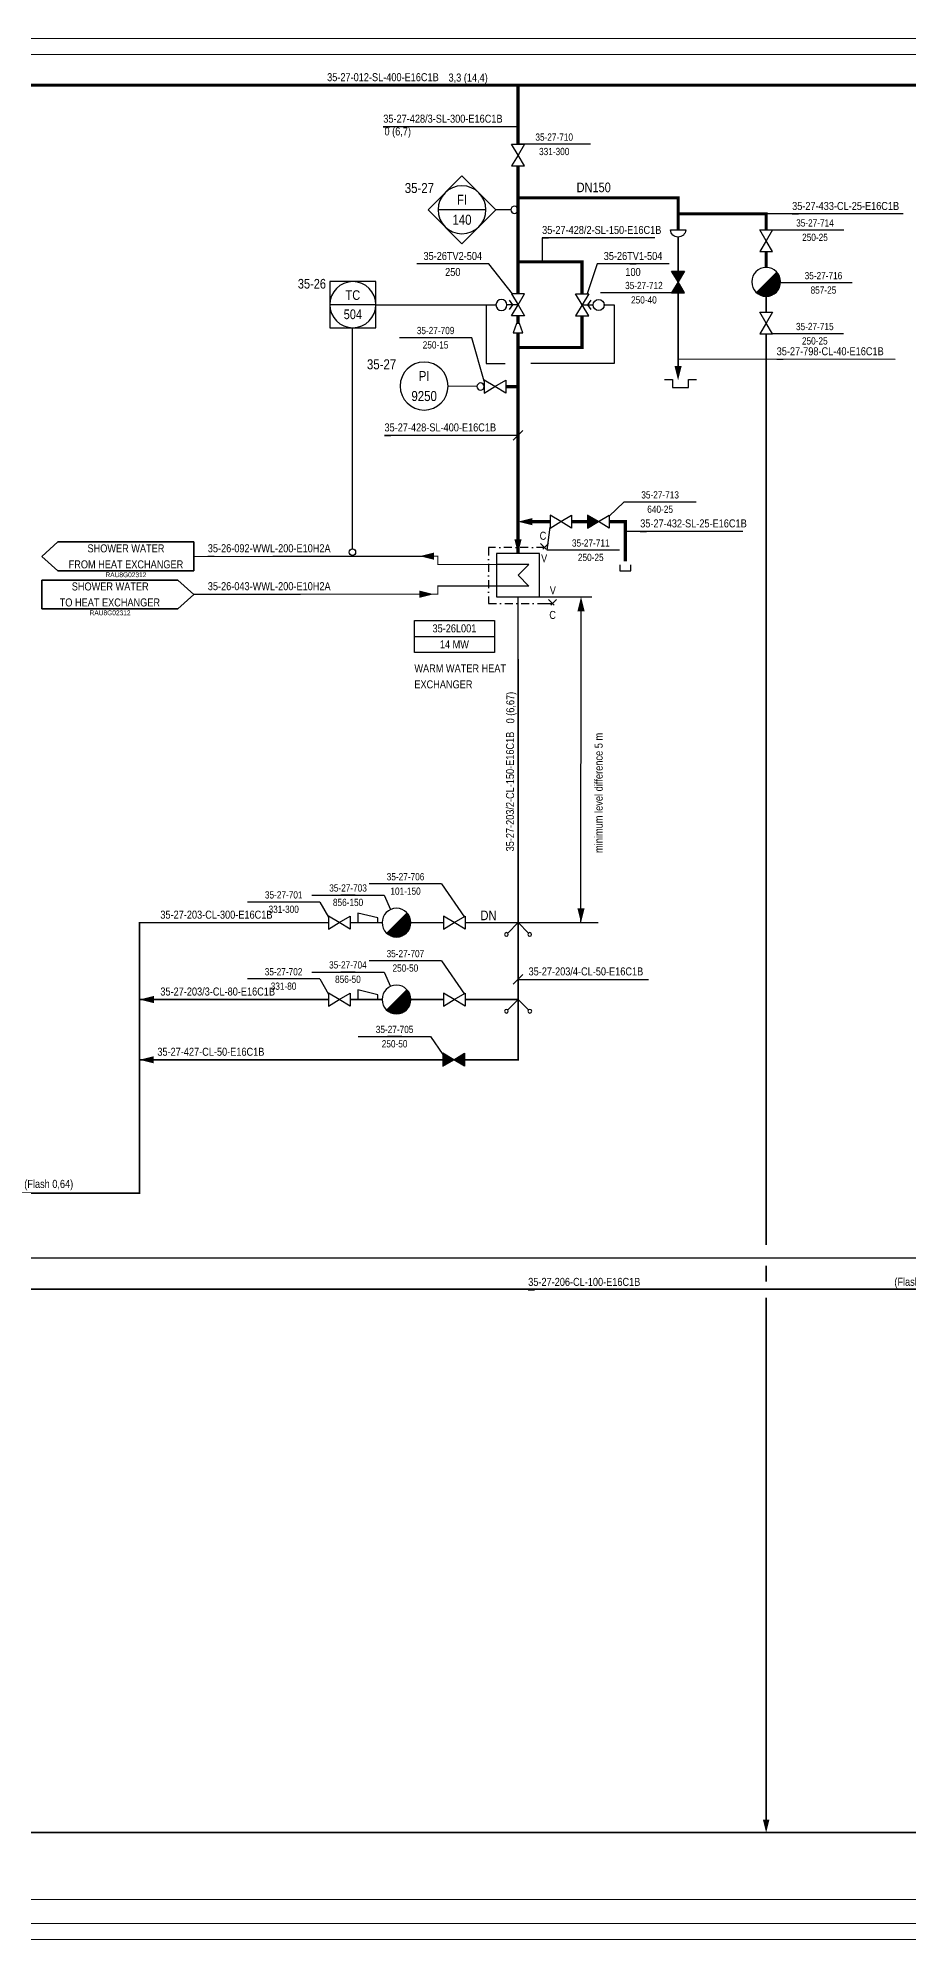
# Model space of a CAD drawing. Header units: millimetres. Extents: x -415 to 12957, y -5 to 599.
# Drawn here: x 11364 to 11636, y 0 to 594 of the extents above; entities that cross this region are included whole.
import ezdxf
from ezdxf.enums import TextEntityAlignment as Align

# ---------------------------------------------------------------- set-up
doc = ezdxf.new("R2010")
doc.units = ezdxf.units.MM
doc.header["$LTSCALE"] = 10
doc.header["$MEASUREMENT"] = 0
doc.linetypes.add('DASHDOT2', pattern=[0.5, 0.25, -0.125, 0, -0.125])
doc.layers.get('0').update_dxf_attribs({"linetype": 'CONTINUOUS'})
for name, color, linetype in [('LAITTEISTO', 7, 'CONTINUOUS'), ('P-A-SHEET', 3, 'CONTINUOUS'), ('P-COND', 4, 'CONTINUOUS'), ('P-CVPOS', 7, 'CONTINUOUS'), ('P-DELIVERY_LIMIT', 1, 'DASHDOT2'), ('P-EQUIPMENT_POS', 7, 'CONTINUOUS'), ('P-FITTINGS', 7, 'CONTINUOUS'), ('P-INSTRPOS', 7, 'CONTINUOUS'), ('P-INSTRPOS_TEXTS', 7, 'CONTINUOUS'), ('P-INSTRU', 7, 'CONTINUOUS'), ('P-LINEPOS', 7, 'CONTINUOUS'), ('P-OTHER', 7, 'CONTINUOUS'), ('P-STEAM1', 6, 'CONTINUOUS'), ('P-SYMB', 7, 'CONTINUOUS'), ('P-TEXT', 7, 'CONTINUOUS'), ('P-VALVEPOS', 7, 'CONTINUOUS'), ('P-VENTS', 7, 'CONTINUOUS'), ('P-WATER', 3, 'CONTINUOUS'), ('PUTKIKARTIOT', 7, 'CONTINUOUS'), ('VEDENEROTTIMET', 7, 'CONTINUOUS'), ('zzzzzz', 7, 'CONTINUOUS')]:
    doc.layers.add(name, color=color, linetype=linetype)
doc.layers.add('VESIKIERROT', color=100, linetype='DASHDOT2', lineweight=35)
doc.styles.add('ARIAL', font='ARIALN.TTF')
doc.styles.add('ARIALN', font='ARIALN.TTF')
doc.styles.add('LEGIBLE', font='ARIALN.TTF')
doc.styles.add('ROMANS', font='ARIALN.TTF')
doc.styles.get("Standard").update_dxf_attribs({"font": 'ARIALN.TTF'})

# ---------------------------------------------------------------- blocks, each defined once
blk = doc.blocks.new('ARROW')
blk.add_solid([(-2.5, -1.25), (-2.5, 1.25), (2.5, 0)])
at = {"linetype": 'Continuous', "flags": 1}
blk.add_attdef('SYM_WIDTH', (0, 0), '', height=3, dxfattribs=at)
blk = doc.blocks.new('LPoist')
at = {"const_width": 3.75}
blk.add_lwpolyline([(1.33, 2.42, -1), (-1.33, 5.08, -5.843182)], format="xyb", dxfattribs=at)
blk.add_circle((0, 3.75), 3.75)
blk = doc.blocks.new('levylammonvaihdin')
for p, q in [((0.25, -0.25), (0.25, 0.5)), ((0.75, -0.25), (0.75, 0.5)), ((0.5, 0), (0.25, -0.25)), ((0.5, 0), (0.75, -0.25))]:
    blk.add_line(p, q)
blk.add_lwpolyline([(0, -0.5), (1, -0.5), (1, 0.5), (0, 0.5)], close=True)
at = {"layer": 'zzzzzz', "flags": 1}
for tag, p in [('LAINIMI', (0, 0)), ('LAIPOS', (0, -0.083)), ('LAIKAPA', (0, -0.167)), ('LAIMTEH', (0, -0.25)), ('LAIKIER', (0, -0.333)), ('LAIJANN', (0, -0.417)), ('LAIMASE', (0, -0.5)), ('LAIERI1', (0, -0.583)), ('LAIERI2', (0, -0.667)), ('LAIERI3', (0, -0.75)), ('LAIERI4', (0, -0.833)), ('LAILISA', (0, -0.917))]:
    blk.add_attdef(tag, p, '', height=0.05, dxfattribs=at)
blk = doc.blocks.new('supistuskartio')
for p, q in [((-2.5, -0.28), (-2.5, -1.464)), ((2.5, -0.28), (-2.5, -0.28)), ((-2.5, -1.464), (2.5, -2.664)), ((2.5, -2.664), (2.5, -0.28))]:
    blk.add_line(p, q)
at = {"linetype": 'Continuous', "style": 'LEGIBLE', "flags": 9}
blk.add_attdef('FC', (0, 3.5), '', height=1.8, dxfattribs=at)
blk = doc.blocks.new('PPI_0103B')
at = {"color": 0, "linetype": 'ByBlock'}
blk.add_circle((0, 0), 1.25, dxfattribs=at)
blk = doc.blocks.new('PPI_1100A')
at = {"color": 0, "linetype": 'ByBlock'}
blk.add_line((0, 0), (2, 0), dxfattribs=at)
blk = doc.blocks.new('PPI_0900A')
at = {"color": 0, "linetype": 'ByBlock'}
blk.add_line((-2.5, 0), (2.5, 0), dxfattribs=at)
blk = doc.blocks.new('PPI_1207A')
at = {"color": 0, "linetype": 'ByBlock'}
for p, q in [((-8.5, 0), (0, 8.5)), ((0, 8.5), (8.5, 0)), ((0, -8.5), (-8.5, 0)), ((-6, 0), (6, 0)), ((8.5, 0), (0, -8.5))]:
    blk.add_line(p, q, dxfattribs=at)
blk.add_circle((0, 0), 6, dxfattribs=at)
blk = doc.blocks.new('PPI_1200A')
at = {"color": 0, "linetype": 'ByBlock'}
blk.add_circle((0, 0), 6, dxfattribs=at)
blk = doc.blocks.new('*U60')
at = {"color": 0}
for points in [[(-47.5, -4.5), (-47.5, 4.5)], [(-47.5, 4.5), (-5, 4.5)], [(-5, 4.5), (0, 0)], [(0, 0), (-5, -4.5)], [(-5, -4.5), (-47.5, -4.5)]]:
    blk.add_lwpolyline(points, close=True, dxfattribs=at)
at = {"color": 7, "style": 'ARIALN'}
for tag, p in [('TEKSTI1', (-26.25, 2.5)), ('TEKSTI2', (-26.25, -2.5))]:
    blk.add_attdef(tag, text='', height=2.5, dxfattribs=at).set_placement(p, align=Align.MIDDLE_CENTER)
at = {"color": 1, "style": 'ARIALN'}
blk.add_attdef('KAAVIO', text='', height=1.5, dxfattribs=at).set_placement((-26.25, -5), align=Align.TOP_CENTER)
blk = doc.blocks.new('*U61')
at = {"color": 0}
for points in [[(5, 4.5), (0, 0)], [(0, 0), (5, -4.5)], [(47.5, 4.5), (5, 4.5)], [(47.5, -4.5), (47.5, 4.5)], [(5, -4.5), (47.5, -4.5)]]:
    blk.add_lwpolyline(points, close=True, dxfattribs=at)
at = {"color": 7, "style": 'ARIALN'}
for tag, p in [('TEKSTI1', (26.25, 2.5)), ('TEKSTI2', (26.25, -2.5))]:
    blk.add_attdef(tag, text='', height=2.5, dxfattribs=at).set_placement(p, align=Align.MIDDLE_CENTER)
at = {"color": 1, "style": 'ARIALN'}
blk.add_attdef('KAAVIO', text='', height=1.5, dxfattribs=at).set_placement((26.25, -5), align=Align.TOP_CENTER)
blk = doc.blocks.new('PPI_1204A')
at = {"color": 0, "linetype": 'ByBlock'}
for p, q in [((-6, -6), (-6, 6)), ((-6, 6), (6, 6)), ((6, 6), (6, -6)), ((-6, 0), (6, 0)), ((6, -6), (-6, -6))]:
    blk.add_line(p, q, dxfattribs=at)
blk.add_circle((0, 0), 6, dxfattribs=at)
blk = doc.blocks.new('PPI_1000A')
at = {"color": 0, "linetype": 'ByBlock'}
blk.add_line((-1, 0), (1, 0), dxfattribs=at)
blk = doc.blocks.new('P7A1100')
at = {"color": 0, "linetype": 'ByBlock'}
for points in [[(-3, -1.8), (-3, 1.8), (0, 0)], [(3, -1.8), (3, 1.8), (0, 0)]]:
    blk.add_lwpolyline(points, close=True, dxfattribs=at)
blk = doc.blocks.new('PRO66DD')
h = blk.add_hatch(color=0)
h.paths.add_polyline_path([(-3, 1.8), (-3, -1.8), (0, 0)])
h.paths.add_polyline_path([(3, -1.8), (3, 1.8), (0, 0)])
at = {"layer": 'P-VENTS', "color": 0, "linetype": 'Continuous'}
for points in [[(-3, -1.8), (-3, 1.8), (0, 0)], [(3, -1.8), (3, 1.8), (0, 0)]]:
    blk.add_lwpolyline(points, close=True, dxfattribs=at)
blk = doc.blocks.new('P7A1106')
at = {"color": 0, "linetype": 'ByBlock'}
for p, q in [((3, 1.8), (0, 0)), ((3, -1.8), (3, 1.8)), ((0, 0), (3, -1.8))]:
    blk.add_line(p, q, dxfattribs=at)
blk.add_lwpolyline([(-3, 1.8), (0, 0), (-3, -1.8)], close=True, dxfattribs=at)
blk.add_solid([(3, 1.8), (0, 0), (3, -1.8)], dxfattribs=at)
blk = doc.blocks.new('p7a1370')
at = {"color": 0, "linetype": 'ByBlock'}
for p, q in [((1.25, 1.25), (-1.25, -1.25)), ((-1.25, 1.25), (1.25, -1.25))]:
    blk.add_line(p, q, dxfattribs=at)
blk = doc.blocks.new('PPI_1301A-25_0')
at = {"color": 0, "linetype": 'ByBlock'}
for p, q in [((0, 0), (25, 0)), ((0, -10), (0, 0)), ((25, 0), (25, -10)), ((0, -5), (25, -5)), ((25, -10), (0, -10))]:
    blk.add_line(p, q, dxfattribs=at)
blk = doc.blocks.new('PPI_2100A')
at = {"color": 0, "linetype": 'ByBlock'}
blk.add_line((0, 0), (2, 0), dxfattribs=at)
blk = doc.blocks.new('P7A1330')
at = {"color": 0, "linetype": 'ByBlock'}
for q in [(-3.25, 3.25), (3.25, 3.25)]:
    blk.add_line((0, 0), q, dxfattribs=at)
for centre, start, end in [((-3.66, 3.66), 90, 270), ((-3.66, 3.66), 270, 90), ((3.66, 3.66), 90, 270), ((3.66, 3.66), 270, 90)]:
    blk.add_arc(centre, 0.575, start, end, dxfattribs=at)
blk = doc.blocks.new('P7A1304')
at = {"color": 0, "linetype": 'ByBlock'}
blk.add_line((1.5, 1.5), (-1.5, -1.5), dxfattribs=at)
blk = doc.blocks.new('P7A1210')
at = {"color": 0, "linetype": 'ByBlock'}
blk.add_lwpolyline([(-3, 1.5), (-3, -1.5), (0, -0.5), (0, 0.5)], close=True, dxfattribs=at)
blk = doc.blocks.new('PPI_0102B')
at = {"color": 0, "linetype": 'ByBlock'}
blk.add_circle((0, -1), 1, dxfattribs=at)
blk = doc.blocks.new('CVE6416')
at = {"color": 0, "linetype": 'Continuous'}
blk.add_lwpolyline([(-1.5, 4.5, -1), (1.5, 4.5, -1), (-1.5, 4.5)], format="xyb", close=True, dxfattribs=at)
for points in [[(-1.27, 2.39), (0, 1.5), (1.27, 2.39)], [(0, 0), (0, 3)]]:
    blk.add_lwpolyline(points, dxfattribs=at)
at = {"layer": 'P-VENTS', "color": 0, "linetype": 'Continuous'}
for points in [[(-3, -1.8), (-3, 1.8), (0, 0)], [(3, -1.8), (3, 1.8), (0, 0)]]:
    blk.add_lwpolyline(points, close=True, dxfattribs=at)
blk = doc.blocks.new('CVE642B')
at = {"color": 0, "linetype": 'Continuous'}
blk.add_lwpolyline([(-1.5, 4.5, -1), (1.5, 4.5, -1), (-1.5, 4.5)], format="xyb", close=True, dxfattribs=at)
for points in [[(-1.27, 2.39), (0, 1.5), (1.27, 2.39)], [(0, 0), (0, 3)]]:
    blk.add_lwpolyline(points, dxfattribs=at)
at = {"layer": 'P-VENTS', "color": 0, "linetype": 'Continuous'}
for points in [[(-3, -1.8), (-3, 1.8), (0, 0)], [(3, -1.8), (3, 1.8), (0, 0)]]:
    blk.add_lwpolyline(points, close=True, dxfattribs=at)
blk = doc.blocks.new('P7A1333')
at = {"color": 0, "linetype": 'ByBlock'}
for p, q in [((-5, 0), (-2.5, 0)), ((-2.5, 0), (-2.5, -2.5)), ((2.5, -2.5), (2.5, 0)), ((2.5, 0), (5, 0)), ((-2.5, -2.5), (2.5, -2.5))]:
    blk.add_line(p, q, dxfattribs=at)
blk = doc.blocks.new('P7A1305')
at = {"color": 0, "linetype": 'ByBlock'}
blk.add_solid([(-4, -1), (-4, 1), (0, 0)], dxfattribs=at)

msp = doc.modelspace()

# ---------------------------------------------------------------- linework, layer by layer
at = {"layer": 'P-A-SHEET', "color": 7, "const_width": 0.35}
for points in [[(-410, 0), (12952.06, 0), (12952.06, 594), (-410, 594)], [(-405, 5), (12947.06, 5), (12947.06, 589), (-405, 589)]]:
    msp.add_lwpolyline(points, close=True, dxfattribs=at)
at = {"layer": 'P-COND', "linetype": 'Continuous', "const_width": 0.5}
for points in [[(11563.63, 531.97), (11563.63, 521.35)], [(11563.63, 515.1), (11563.63, 490)], [(11591.13, 513.47), (11591.13, 508.47)], [(11591.13, 501.72), (11591.13, 475), (11591.13, 216.95)], [(11900.64, 317.73), (11900.64, 203.22), (10620.06, 203.22)], [(11650.48, 317.67), (11650.4, 212.94), (10620.15, 212.94)], [(11395.37, 317.73), (11454.41, 317.73)], [(11471.16, 317.73), (11461.16, 317.73)], [(11490.16, 317.73), (11480.16, 317.73)], [(11513.66, 317.73), (11497.07, 317.73)], [(11454.41, 293.71), (11395.37, 293.71)], [(11471.16, 293.71), (11461.16, 293.71)], [(11490.16, 293.71), (11480.16, 293.71)], [(11513.66, 293.71), (11497.07, 293.71)], [(11490.16, 274.89), (11395.37, 274.89)], [(11591.13, 210.58), (11591.13, 205.54)], [(11591.13, 200.54), (11591.13, 37.39)], [(9965.01, 33.39), (12427.18, 33.39)]]:
    msp.add_lwpolyline(points, dxfattribs=at)
at = {"layer": 'P-COND', "linetype": 'Continuous'}
for points in [[(11513.63, 419.35, 0.5, 0.5, 0), (11513.66, 274.89, 0.5, 0.5, 0), (11497.08, 274.89, 0, 0, 0)], [(11395.4, 317.98, 0.5, 0.5, 0), (11395.37, 233.22, 0.5, 0.5, 0), (10620.06, 233.16, 0, 0, 0)]]:
    msp.add_lwpolyline(points, format="xyseb", dxfattribs=at)
at = {"layer": 'P-DELIVERY_LIMIT'}
for points in [[(11521.92, 435), (11504.42, 435)], [(11504.42, 435), (11504.42, 417.5)], [(11504.42, 417.5), (11521.92, 417.5)], [(11521.92, 417.5), (11524.42, 417.5)]]:
    msp.add_lwpolyline(points, dxfattribs=at)
at = {"layer": 'P-INSTRU', "linetype": 'Continuous'}
for points in [[(11511.38, 540.51), (11506.73, 540.51)], [(11469.25, 510.85), (11506.95, 510.85)], [(11503.63, 510.85), (11503.63, 492.47), (11509.63, 492.47)], [(11540.38, 510.85), (11543.63, 510.85), (11543.63, 492.47), (11517.63, 492.47)], [(11500.81, 485.26), (11491.8, 485.42)]]:
    msp.add_lwpolyline(points, dxfattribs=at)
at = {"layer": 'P-INSTRU'}
msp.add_lwpolyline([(11461.92, 434.5), (11461.92, 503.65)], dxfattribs=at)
at = {"layer": 'P-LINEPOS'}
for points in [[(11513.63, 470), (11471.92, 470)], [(11513.65, 300), (11554.42, 300)]]:
    msp.add_lwpolyline(points, dxfattribs=at)
at = {"layer": 'P-OTHER'}
for points in [[(11513.63, 566.47), (11471.55, 566.47)], [(11633.97, 539.2), (11591.13, 539.22)], [(11556.39, 531.7), (11521.15, 531.7), (11521.13, 524.22)], [(11511.94, 514.22), (11504.5, 523.57), (11482, 523.57)], [(11560.8, 523.57), (11538.3, 523.57), (11535.25, 514.22)], [(11631.47, 493.77), (11563.63, 493.79)], [(11583.87, 440), (11547.13, 440)], [(11545.4, 429.58), (11545.4, 427.68)], [(11548.85, 427.68), (11548.85, 429.58)], [(11545.4, 427.68), (11548.85, 427.68)]]:
    msp.add_lwpolyline(points, dxfattribs=at)
at = {"layer": 'P-OTHER', "linetype": 'Continuous'}
for points in [[(11513.63, 419.55), (11536.69, 419.55)], [(11533.3, 317.73), (11533.31, 417.1)], [(11513.65, 317.73), (11538.65, 317.73)]]:
    msp.add_lwpolyline(points, dxfattribs=at)
at = {"layer": 'P-STEAM1', "linetype": 'Continuous', "const_width": 1}
for points in [[(9965.01, 579.44), (12426.02, 579.44)], [(11513.63, 560.97), (11513.63, 579.5)], [(11513.63, 514.22), (11513.63, 554.22)], [(11591.13, 522.47), (11591.13, 527.47)], [(11513.63, 505), (11513.63, 507.47)], [(11513.63, 433.05), (11513.63, 502)], [(11513.63, 485.26), (11509.81, 485.26)], [(11513.63, 437.55), (11513.63, 439.8)], [(11518.13, 443.05), (11523.63, 443.05)], [(11530.38, 443.05), (11535.38, 443.05)]]:
    msp.add_lwpolyline(points, dxfattribs=at)
at = {"layer": 'P-STEAM1', "linetype": 'Continuous'}
for points in [[(11513.63, 544.22, 1, 1, 0), (11563.63, 544.22, 1, 1, 0), (11563.63, 534.22, 0, 0, 0)], [(11591.13, 534.22, 1, 1, 0), (11591.13, 539.22, 1, 1, 0), (11563.63, 539.22, 0, 0, 0)], [(11513.63, 524.22, 1, 1, 0), (11533.63, 524.22, 1, 1, 0), (11533.63, 514.22, 0, 0, 0)], [(11533.63, 507.47, 1, 1, 0), (11533.63, 497.47, 1, 1, 0), (11513.63, 497.47, 0, 0, 0)], [(11547.13, 430.68, 1, 1, 0), (11547.13, 443.05, 1, 1, 0), (11542.13, 443.05, 0, 0, 0)]]:
    msp.add_lwpolyline(points, format="xyseb", dxfattribs=at)
at = {"layer": 'P-VALVEPOS'}
for points in [[(11536.23, 560.97), (11513.63, 560.97)], [(11615.38, 534.15), (11592.78, 534.15)], [(11618.02, 517.68), (11595.42, 517.68)], [(11561.94, 514.6), (11539.34, 514.6)], [(11503.06, 486.95), (11499.18, 500.53), (11476.58, 500.53)], [(11615.32, 501.78), (11592.72, 501.78)], [(11569.31, 449.17), (11546.7, 449.17), (11542.13, 444.74)], [(11545.35, 434.13), (11522.75, 434.13), (11523.63, 441.37)], [(11489.75, 329.83), (11467.15, 329.83)], [(11489.75, 329.83), (11496.91, 319.42)], [(11451.7, 324.16), (11429.1, 324.16)], [(11449.2, 326.32), (11471.8, 326.32), (11473.81, 321.84)], [(11451.7, 324.16), (11454.41, 319.42)], [(11489.75, 305.8), (11467.15, 305.8)], [(11489.75, 305.8), (11496.91, 295.39)], [(11451.7, 300.14), (11429.1, 300.14)], [(11449.2, 302.29), (11471.8, 302.29), (11473.81, 297.81)], [(11451.7, 300.14), (11454.41, 295.39)], [(11463.73, 282.12), (11486.33, 282.12), (11490.16, 276.58)]]:
    msp.add_lwpolyline(points, dxfattribs=at)
at = {"layer": 'P-WATER', "const_width": 0.35}
for points in [[(11506.88, 429.68), (11488.6, 429.68), (11488.6, 432.23), (11412.39, 432.17)], [(11506.88, 422.93), (11488.6, 422.93), (11488.6, 420.38), (11412.38, 420.33)], [(9965.01, 12.5), (12405.83, 12.5)]]:
    msp.add_lwpolyline(points, dxfattribs=at)
at = {"layer": 'VEDENEROTTIMET'}
msp.add_lwpolyline([(11561.24, 534.22), (11566.01, 534.22, -0.944067)], format="xyb", close=True, dxfattribs=at)

# ---------------------------------------------------------------- block references
at = {"layer": 'LAITTEISTO', "xscale": 13.5, "yscale": 13.5, "zscale": 13.5, "rotation": 90.00000000000001}
msp.add_blockref('levylammonvaihdin', (11513.63, 419.55), dxfattribs=at)
at = {"layer": 'P-COND', "linetype": 'Continuous', "xscale": -0.900000000000091, "yscale": 0.900000000000091, "zscale": 0.900000000000091, "rotation": 89.99999999999937}
msp.add_blockref('ARROW', (11563.63, 489.47), dxfattribs=at)
at = {"layer": 'P-COND', "linetype": 'Continuous', "xscale": -0.900000000000091, "yscale": 0.900000000000091, "zscale": 0.900000000000091}
for p in [(11397.64, 293.71), (11397.62, 274.88)]:
    msp.add_blockref('ARROW', p, dxfattribs=at)
at = {"layer": 'P-CVPOS', "color": 140, "xscale": -1}
msp.add_blockref('PPI_1000A', (11493.25, 523.57), dxfattribs=at)
at = {"layer": 'P-CVPOS', "color": 140, "xscale": -1, "rotation": 180}
msp.add_blockref('PPI_1000A', (11549.55, 523.57), dxfattribs=at)
at = {"layer": 'P-DELIVERY_LIMIT'}
for p in [(11521.92, 435), (11524.42, 417.5)]:
    msp.add_blockref('p7a1370', p, dxfattribs=at)
at = {"layer": 'P-EQUIPMENT_POS', "color": 140}
msp.add_blockref('PPI_1301A-25_0', (11481.26, 412.2), dxfattribs=at)
at = {"layer": 'P-FITTINGS', "rotation": 90}
msp.add_blockref('P7A1210', (11513.63, 505), dxfattribs=at)
at = {"layer": 'P-INSTRPOS', "color": 140, "xscale": -1.2, "yscale": 1.2, "zscale": 1.2}
msp.add_blockref('PPI_1204A', (11462.05, 510.85), dxfattribs=at)
at = {"layer": 'P-INSTRU', "color": 140}
for name, p, xscale, yscale, zscale in [('PPI_1207A', (11496.13, 540.51), -1.2478, 1.2478, 1.2478), ('PPI_0103B', (11512.5, 540.51), -0.899999999999636, 0.899999999999636, 0.899999999999636), ('PPI_1200A', (11484.31, 485.42), -1.2478, 1.2478, 1.2478)]:
    msp.add_blockref(name, p, dxfattribs=dict(at, xscale=xscale, yscale=yscale, zscale=zscale))
at = {"layer": 'P-INSTRU', "color": 140, "xscale": -0.899999999999636, "yscale": 0.899999999999636, "zscale": 0.899999999999636, "rotation": 89.99999999999937}
msp.add_blockref('PPI_0103B', (11501.93, 485.26), dxfattribs=at)
at = {"layer": 'P-INSTRU', "color": 1, "rotation": 180}
msp.add_blockref('PPI_0102B', (11461.92, 432.5), dxfattribs=at)
at = {"layer": 'P-LINEPOS', "color": 140}
for name, p in [('PPI_1100A', (11454.01, 579.44)), ('PPI_2100A', (11471.55, 566.47)), ('PPI_1100A', (11599.24, 539.2)), ('PPI_2100A', (11521.15, 531.7)), ('PPI_1100A', (11594.42, 493.79)), ('PPI_1100A', (11471.92, 470)), ('PPI_1100A', (11551.8, 440)), ('PPI_1100A', (11416.74, 432.23)), ('PPI_1100A', (11416.74, 420.38)), ('PPI_1100A', (11401.92, 317.73)), ('PPI_2100A', (11516.92, 300)), ('PPI_2100A', (11401.92, 293.71)), ('PPI_1100A', (11400.98, 274.89)), ('PPI_1100A', (11516.81, 202.97))]:
    msp.add_blockref(name, p, dxfattribs=at)
at = {"layer": 'P-LINEPOS'}
for p in [(11513.63, 470), (11513.65, 300)]:
    msp.add_blockref('P7A1304', p, dxfattribs=at)
at = {"layer": 'P-LINEPOS', "color": 140, "rotation": 90}
msp.add_blockref('PPI_2100A', (11513.64, 340), dxfattribs=at)
at = {"layer": 'P-OTHER'}
ref = msp.add_blockref('*U60', (11364.92, 432.2), dxfattribs=dict(at, xscale=-1))
ref.add_attrib('TEKSTI1', 'SHOWER WATER', dxfattribs={"layer": '0', "color": 7, "height": 2.5, "style": 'ARIALN'}).set_placement((11391.17, 434.7), align=Align.MIDDLE_CENTER)
ref.add_attrib('TEKSTI2', 'FROM HEAT EXCHANGER', dxfattribs={"layer": '0', "color": 7, "height": 2.5, "style": 'ARIALN'}).set_placement((11391.17, 429.7), align=Align.MIDDLE_CENTER)
ref.add_attrib('KAAVIO', 'RAU8G02312', dxfattribs={"layer": '0', "color": 1, "height": 1.5, "style": 'ARIALN'}).set_placement((11391.17, 427.2), align=Align.TOP_CENTER)
ref = msp.add_blockref('*U61', (11412.42, 420.3), dxfattribs=dict(at, xscale=-1))
ref.add_attrib('TEKSTI1', 'SHOWER WATER', dxfattribs={"layer": '0', "color": 7, "height": 2.5, "style": 'ARIALN'}).set_placement((11386.26, 422.8), align=Align.MIDDLE_CENTER)
ref.add_attrib('TEKSTI2', 'TO HEAT EXCHANGER', dxfattribs={"layer": '0', "color": 7, "height": 2.5, "style": 'ARIALN'}).set_placement((11386.15, 417.8), align=Align.MIDDLE_CENTER)
ref.add_attrib('KAAVIO', 'RAU8G02312', dxfattribs={"layer": '0', "color": 1, "height": 1.5, "style": 'ARIALN'}).set_placement((11386.22, 415.3), align=Align.TOP_CENTER)
at = {"layer": 'P-OTHER', "linetype": 'Continuous', "xscale": -0.900000000000091, "yscale": 0.900000000000091, "zscale": 0.900000000000091}
for p, rotation in [((11533.31, 417.3), 270), ((11533.3, 319.98), 89.99999999999937)]:
    msp.add_blockref('ARROW', p, dxfattribs=dict(at, rotation=rotation))
at = {"layer": 'P-STEAM1', "linetype": 'Continuous'}
for p, xscale, yscale, zscale, rotation in [((11515.88, 443.05), 0.8999999999996362, 0.8999999999996362, 0.8999999999996362, 180), ((11513.63, 435.3), -0.900000000000091, 0.900000000000091, 0.900000000000091, 89.99999999999937)]:
    msp.add_blockref('ARROW', p, dxfattribs=dict(at, xscale=xscale, yscale=yscale, zscale=zscale, rotation=rotation))
at = {"layer": 'P-SYMB', "xscale": -1.199999999999818, "yscale": 1.199999999999818, "zscale": 1.199999999999818}
for p in [(11591.13, 513.47), (11475.66, 313.23), (11475.66, 289.21)]:
    msp.add_blockref('LPoist', p, dxfattribs=at)
at = {"layer": 'P-SYMB'}
msp.add_blockref('P7A1333', (11564.42, 487.5), dxfattribs=at)
for name, p, rotation in [('P7A1330', (11513.65, 317.73), 180), ('P7A1330', (11513.66, 293.71), 180), ('P7A1305', (11591.13, 33.39), 270)]:
    msp.add_blockref(name, p, dxfattribs=dict(at, rotation=rotation))
at = {"layer": 'P-VALVEPOS', "color": 140, "xscale": -0.9, "yscale": 0.9, "zscale": 0.9}
for p in [(11524.93, 560.97), (11606.38, 534.15), (11609.02, 517.68), (11552.94, 514.6), (11487.88, 500.53), (11606.32, 501.78), (11558.01, 449.17), (11536.35, 434.13), (11478.5, 329.83), (11440.45, 324.16), (11460.55, 326.32), (11478.45, 305.8), (11440.4, 300.14), (11460.5, 302.29), (11475.08, 282.12)]:
    msp.add_blockref('PPI_0900A', p, dxfattribs=at)
at = {"layer": 'P-VENTS'}
for name, p, xscale, yscale, zscale, rotation in [('P7A1100', (11513.63, 557.6), 1.125, 1.125, 1.125, 270), ('P7A1100', (11591.13, 530.85), 1.125, 1.125, 1.125, 270), ('PRO66DD', (11563.63, 517.97), 1.125000000000022, 1.125000000000022, 1.125000000000022, 270), ('CVE6416', (11513.63, 510.77), -1.15, 1.15, 1.15, 89.99999999999937), ('CVE642B', (11533.65, 510.77), 1.15, 1.15, 1.15, 270), ('P7A1100', (11591.13, 505.1), 1.125, 1.125, 1.125, 270), ('P7A1100', (11506.43, 485.26), 1.125, 1.125, 1.125, 180), ('P7A1100', (11527, 443.05), 1.125, 1.125, 1.125, 180), ('P7A1106', (11538.75, 443.05), 1.12499999999999, 1.12499999999999, 1.12499999999999, 179.9999999999999), ('P7A1100', (11457.78, 317.73), 1.125, 1.125, 1.125, 180), ('P7A1100', (11493.7, 317.73), 1.125, 1.125, 1.125, 180), ('P7A1100', (11457.78, 293.71), 1.125, 1.125, 1.125, 180), ('P7A1100', (11493.7, 293.71), 1.125, 1.125, 1.125, 180), ('PRO66DD', (11493.54, 274.89), 1.125000000000022, 1.125000000000022, 1.125000000000022, 180)]:
    msp.add_blockref(name, p, dxfattribs=dict(at, xscale=xscale, yscale=yscale, zscale=zscale, rotation=rotation))
at = {"layer": 'PUTKIKARTIOT', "xscale": 1.258389262000037, "yscale": 1.258389262000037, "zscale": 1.258389262000037, "rotation": 180}
for p in [(11466.7, 317.38), (11466.7, 293.35)]:
    msp.add_blockref('supistuskartio', p, dxfattribs=at)
at = {"layer": 'VESIKIERROT', "xscale": 0.8999999999996362, "yscale": 0.8999999999996362, "zscale": 0.8999999999996362, "rotation": 180}
msp.add_blockref('ARROW', (11485.19, 432.26), dxfattribs=at)
at = {"layer": 'VESIKIERROT', "xscale": 0.8999999999996362, "yscale": 0.8999999999996362, "zscale": 0.8999999999996362}
msp.add_blockref('ARROW', (11485.09, 420.38), dxfattribs=at)

# ---------------------------------------------------------------- texts
at = {"layer": 'P-CVPOS', "color": 140, "style": 'ARIAL'}
for s, p in [('35-26TV2-504', (11493.25, 526.07)), ('35-26TV1-504', (11549.55, 526.07)), ('250', (11493.25, 521.07)), ('100', (11549.55, 521.07))]:
    msp.add_text(s, height=2.5, dxfattribs=at).set_placement(p, align=Align.MIDDLE)
at = {"layer": 'P-DELIVERY_LIMIT', "style": 'ROMANS'}
for tag, p in [('C', (11522.46, 437.39)), ('V', (11522.75, 430.38)), ('V', (11525.47, 420.37)), ('C', (11525.47, 412.65))]:
    msp.add_attdef(tag, text='', height=2.5, dxfattribs=at).set_placement(p, align=Align.RIGHT)
at = {"layer": 'P-EQUIPMENT_POS', "color": 140, "style": 'ARIAL'}
for s, p in [('35-26L001', (11493.76, 409.7)), ('14 MW', (11493.76, 404.7))]:
    msp.add_text(s, height=2.5, dxfattribs=at).set_placement(p, align=Align.MIDDLE)
for s, p in [('WARM WATER HEAT ', (11481.26, 397.2)), ('EXCHANGER', (11481.26, 392.2))]:
    msp.add_text(s, height=2.5, dxfattribs=at).set_placement(p, align=Align.MIDDLE_LEFT)
at = {"layer": 'P-INSTRPOS_TEXTS', "style": 'ARIAL'}
for s, height, p in [('35-27', 3.119, (11487.39, 545.75)), ('35-26', 3, (11453.65, 515.89)), ('35-27', 3.119, (11475.58, 490.66))]:
    msp.add_text(s, height=height, dxfattribs=at).set_placement(p, align=Align.RIGHT)
for s, height, p in [('FI', 3.119, (11496.13, 543.63)), ('140', 3.119, (11496.13, 537.39)), ('TC', 3, (11462.05, 513.85)), ('504', 3, (11462.05, 507.85)), ('PI', 3.119, (11484.31, 488.54)), ('9250', 3.119, (11484.31, 482.3))]:
    msp.add_text(s, height=height, dxfattribs=at).set_placement(p, align=Align.MIDDLE)
at = {"layer": 'P-LINEPOS', "color": 140, "style": 'ARIAL'}
for s, p in [('35-27-012-SL-400-E16C1B', (11454.01, 581.94)), ('3,3 (14,4)', (11491.92, 581.82)), ('35-27-428/3-SL-300-E16C1B', (11471.55, 568.97)), ('0 (6,7)', (11471.92, 565)), ('35-27-433-CL-25-E16C1B', (11599.24, 541.7)), ('35-27-428/2-SL-150-E16C1B', (11521.15, 534.2)), ('35-27-798-CL-40-E16C1B', (11594.42, 496.29)), ('35-27-428-SL-400-E16C1B', (11471.92, 472.5)), ('35-27-432-SL-25-E16C1B', (11551.8, 442.5)), ('35-26-092-WWL-200-E10H2A', (11416.74, 434.73)), ('35-26-043-WWL-200-E10H2A', (11416.74, 422.88)), ('35-27-203-CL-300-E16C1B', (11401.92, 320.23)), ('35-27-203/4-CL-50-E16C1B', (11516.92, 302.5)), ('35-27-203/3-CL-80-E16C1B', (11401.92, 296.21)), ('35-27-427-CL-50-E16C1B', (11400.98, 277.39)), ('(Flash 0,64)', (11359.42, 236.09)), ('35-27-206-CL-100-E16C1B', (11516.81, 205.47)), ('(Flash 0,09)', (11631.18, 205.5))]:
    msp.add_text(s, height=2.5, dxfattribs=at).set_placement(p, align=Align.MIDDLE_LEFT)
for s, p in [('0 (6,67)', (11511.22, 380)), ('35-27-203/2-CL-150-E16C1B', (11511.14, 340))]:
    msp.add_text(s, height=2.5, rotation=90, dxfattribs=at).set_placement(p, align=Align.MIDDLE_LEFT)
at = {"layer": 'P-OTHER', "linetype": 'Continuous'}
msp.add_text('minimum level difference 5 m', height=2.52, rotation=90, dxfattribs=at).set_placement((11540.07, 339.51))
at = {"layer": 'P-TEXT', "style": 'ARIALN'}
for s, p in [('DN150', (11531.92, 547.5)), ('DN', (11501.92, 320))]:
    msp.add_text(s, height=3, dxfattribs=at).set_placement(p, align=Align.MIDDLE_LEFT)
at = {"layer": 'P-VALVEPOS', "color": 140, "style": 'ARIAL'}
for s, p in [('35-27-710', (11524.93, 563.22)), ('331-300', (11524.93, 558.72)), ('35-27-714', (11606.38, 536.4)), ('250-25', (11606.38, 531.9)), ('35-27-712', (11552.94, 516.85)), ('35-27-716', (11609.02, 519.93)), ('250-40', (11552.94, 512.35)), ('857-25', (11609.02, 515.43)), ('35-27-709', (11487.88, 502.78)), ('250-15', (11487.88, 498.28)), ('35-27-715', (11606.32, 504.03)), ('250-25', (11606.32, 499.53)), ('35-27-713', (11558.01, 451.42)), ('640-25', (11558.01, 446.92)), ('35-27-711', (11536.35, 436.38)), ('250-25', (11536.35, 431.88)), ('35-27-706', (11478.5, 332.08)), ('35-27-701', (11440.45, 326.41)), ('35-27-703', (11460.55, 328.57)), ('101-150', (11478.5, 327.58)), ('331-300', (11440.45, 321.91)), ('856-150', (11460.55, 324.07)), ('35-27-707', (11478.45, 308.05)), ('35-27-702', (11440.4, 302.39)), ('35-27-704', (11460.5, 304.54)), ('250-50', (11478.45, 303.55)), ('331-80', (11440.4, 297.89)), ('856-50', (11460.5, 300.04)), ('35-27-705', (11475.08, 284.37)), ('250-50', (11475.08, 279.87))]:
    msp.add_text(s, height=2.25, dxfattribs=at).set_placement(p, align=Align.MIDDLE)

doc.saveas('drawing.dxf')
